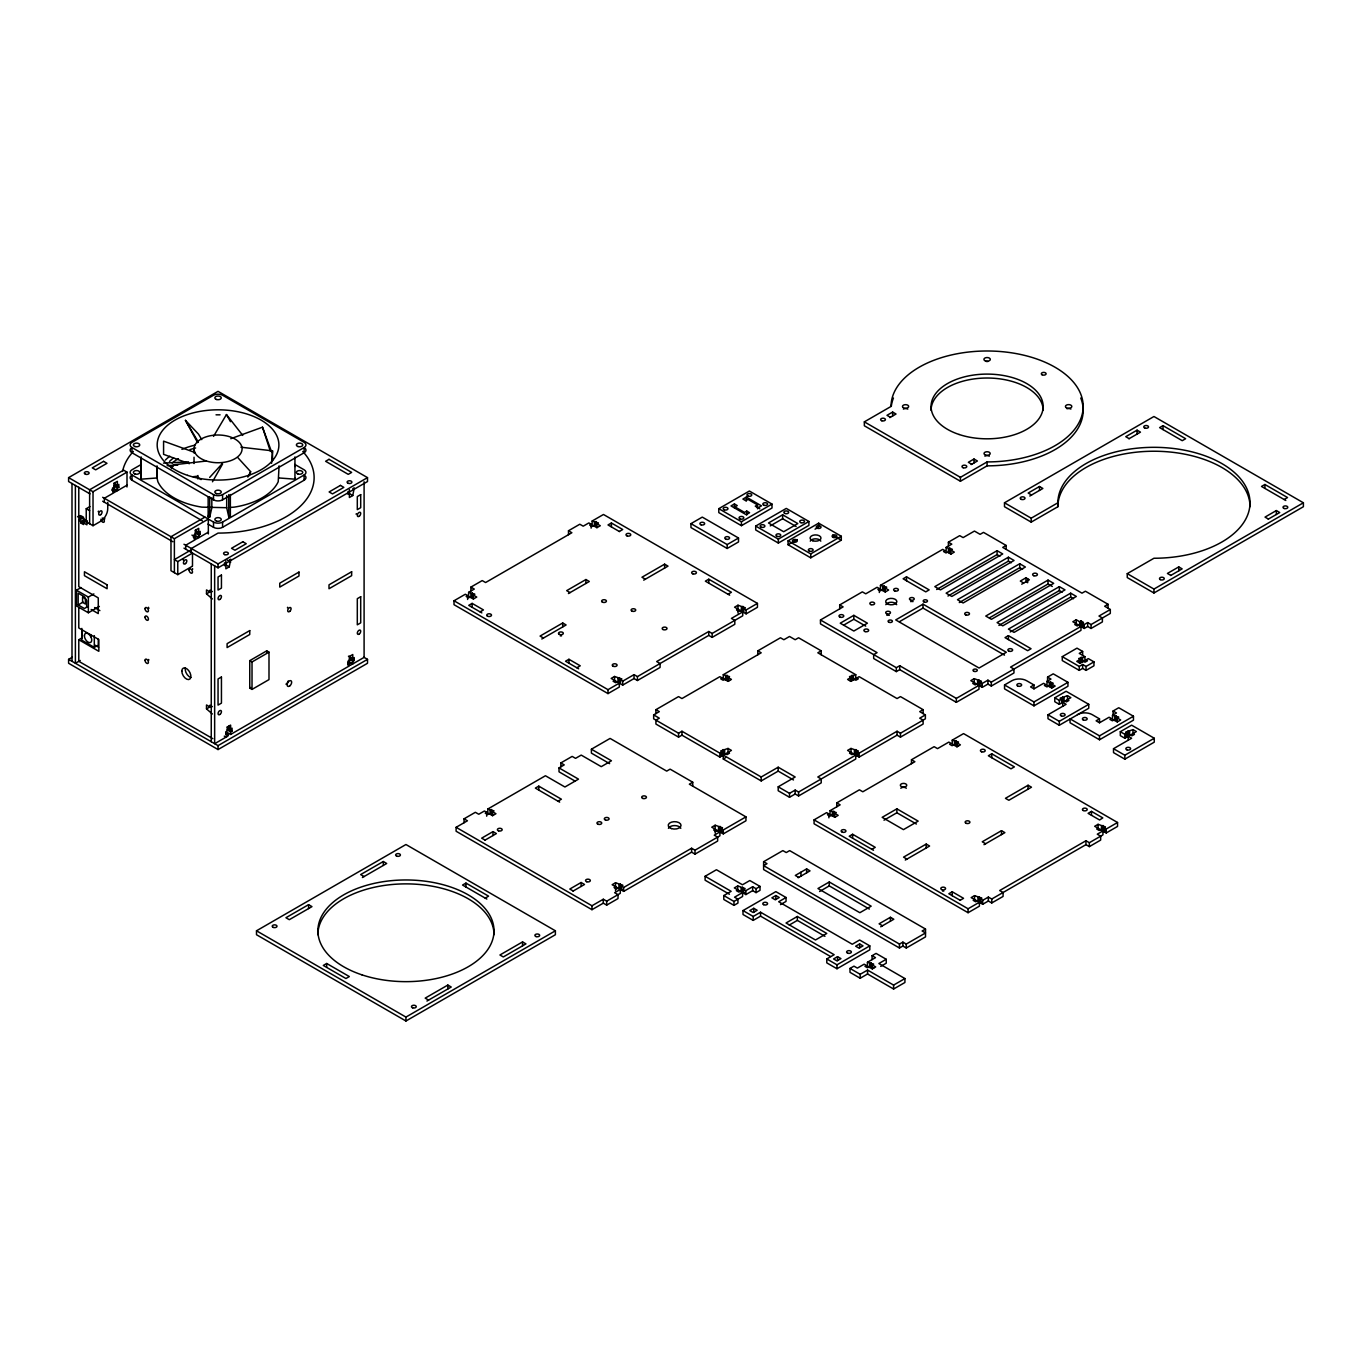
<?xml version="1.0" encoding="UTF-8"?>
<svg xmlns="http://www.w3.org/2000/svg" width="1372" height="1372" viewBox="0 0 1372 1372"><rect width="100%" height="100%" fill="white"/><g stroke="black" fill="none" stroke-linecap="round" stroke-linejoin="round"><path stroke-width="1.5" d="M271.605 463.29L272.514 450.839L240.923 447.203M140.939 466.531L141.144 465.623M211.82 497.779L211.82 507.88L209.727 517.055L208.15 516.935L209.401 511.43M279.082 465.845L278.224 481.709A62.289 35.964 0 0 1 234.166 507.143L230.239 507.434M279.082 477.971L294.946 479.171L295.151 478.262M249.327 475.69L250.63 471.659L238.076 457.905M247.835 477.096L250.63 471.659M171.637 468.572L173.609 464.816L205.183 461.163M212.489 481.778L222.607 463.942M213.552 436.365L226.449 414.55L242.758 435.404M171.106 467.835L173.609 464.816M209.659 477.439L222.213 463.685M90.672 634.55L91.169 637.037M89.952 493.869L68.6 481.538L68.6 477.627L218.045 391.346L367.507 477.627L367.507 481.538L218.045 567.837L183.968 548.148M68.6 477.627L93.022 491.725L126.996 472.122L126.996 486.991M141.265 464.439L132.004 469.773A6.397 3.704 0 0 0 132.004 475.004L132.004 480.234L202.404 520.88M126.996 485.191L117.375 490.747L113.979 488.792L113.979 483.287L117.375 481.332L117.375 485.259L118.832 484.402L118.832 487.283L117.375 488.123L113.979 486.168L115.437 485.328L118.832 487.283M113.979 487.214L112.504 488.072L112.504 490.936L113.979 490.096L113.979 492.702L104.341 498.259L104.341 502.186M107.736 502.341L107.736 508.72A10.41 6.003 -60 0 1 100.379 521.463L93.022 525.716L86.23 521.789L86.23 508.72L89.917 506.594M91.187 609.494L98.269 613.593L98.269 597.9L78.787 586.65L78.787 520.108L82.183 518.153L86.933 520.897L86.933 524.824L83.538 522.852L83.538 524.55L81.051 523.126L81.051 521.429L84.447 519.456L84.447 521.154L81.051 523.126M83.538 522.852L86.933 520.897M132.004 447.564L213.518 494.623A6.397 3.704 0 0 0 222.573 494.623L304.104 447.564A6.397 3.704 0 0 0 304.104 442.333L222.573 395.256A6.397 3.704 0 0 0 213.518 395.256L132.004 442.333A6.397 3.704 0 0 0 132.004 447.564L132.004 452.777L213.518 499.854A6.397 3.704 0 0 0 222.573 499.854L304.104 452.777A6.397 3.704 0 0 0 305.116 448.318M99.367 606.424L88.357 612.769L76.472 605.91L76.472 590.217L81.051 587.576M204.942 517.124L170.986 536.726L170.986 570.718L177.777 574.645L192.269 566.276M102.677 497.299L174.381 538.699L208.338 519.079L208.338 533.948M208.338 532.165L198.717 537.721L195.321 535.749L195.321 530.261L198.717 528.306L198.717 532.216L200.192 531.376L200.192 534.257L198.717 535.097L195.321 533.142L196.796 532.285L200.192 534.257M195.321 534.188L193.846 535.029L193.846 537.91L195.321 537.052L195.321 539.676L185.7 545.233L185.7 549.16M76.472 590.217L88.357 597.077L93.862 593.905M86.659 607.213L86.659 600.679L84.395 596.751L78.17 593.167L78.17 604.932L83.126 602.068M132.004 475.004L213.518 522.08A6.397 3.704 0 0 0 222.573 522.08L304.104 475.004A6.397 3.704 0 0 0 304.104 469.773L294.826 464.439M207.961 524.087L213.518 527.311A6.397 3.704 0 0 0 222.573 527.311L304.104 480.234A6.397 3.704 0 0 0 305.116 475.775M87.705 606.613L84.395 608.516L78.17 604.932M190.931 550.052L174.381 559.605L177.777 561.577L192.492 553.07L192.492 566.156M212.832 738.685L78.787 661.304L78.787 639.729L82.183 637.774M183.968 544.238L218.045 563.909L367.507 477.627M229.261 560.05L230.736 559.21L229.261 566.842L225.865 568.814L225.865 560.959M352.776 488.741L354.25 487.883L352.776 495.532L349.38 497.504L349.38 489.65M363.803 657.222L367.507 659.349L367.507 663.276L218.045 749.558L68.6 663.276L68.6 659.349L72.287 657.222M81.84 628.427L81.84 640.192L94.308 647.378L98.269 645.097L98.269 639.215M80.245 660.464L75.391 663.276L75.391 485.465M209.899 591.881L206.503 589.926L206.503 593.853L209.899 591.881L209.899 590.183L212.386 591.624M249.755 660.652L266.734 650.843L268.998 652.163L268.998 679.603L252.019 689.413L249.755 688.109L249.755 660.652L252.019 661.956L268.998 652.163M209.899 706.94L206.503 704.968L206.503 708.895L209.899 706.94L209.899 705.225L212.386 706.666M249.755 688.109L250.887 687.458M214.649 565.864L214.649 743.71L227.22 736.455L227.22 733.848L225.745 734.689L225.745 731.808L227.22 730.967L227.22 727.04L230.616 725.085L230.616 729.012L232.074 728.155L232.074 731.036L230.616 731.876L227.22 729.921L228.678 729.064L232.074 731.036M364.095 481.726L364.095 657.377L352.776 663.928L349.38 661.956L349.38 656.468L352.776 654.513L352.776 658.423L354.25 657.582L354.25 660.464L352.776 661.304L349.38 659.349L350.855 658.491L354.25 660.464M470.888 591.023L470.888 587.113L482.207 580.579L485.602 582.534L571.884 532.73L568.488 530.758L568.488 534.686M568.488 530.758L579.807 524.224L583.203 526.179L588.862 522.921L591.126 524.224L591.126 528.151M349.38 660.395L347.905 661.235L347.905 664.117L349.38 663.276L349.38 665.883L230.616 734.449L227.22 732.494M596.906 527.688L596.906 523.761L600.301 525.733L596.906 527.688L592.155 524.944L592.155 521.017L603.474 514.483L757.447 603.388L757.447 607.299L746.128 613.85L743.864 612.529L743.864 608.619L745.339 607.762L737.982 605.223L734.569 607.179L742.732 611.878L742.732 615.805L712.154 633.452L708.758 631.497L656.673 661.561L660.086 663.516L660.086 667.444L637.431 680.512L634.035 678.557L622.717 685.091L620.453 683.788L620.453 679.86L621.928 679.02L614.57 676.465L611.175 678.42L619.321 683.136L619.321 687.046L608.002 693.597L454.012 604.692L454.012 600.764L465.348 594.23L467.612 595.534L467.612 599.461M473.374 598.998L473.374 595.088L476.77 597.043L473.374 598.998L468.624 596.254L468.624 592.344L474.283 589.068L470.888 587.113M467.612 595.534L466.137 596.391L468.624 597.832L469.979 597.043M468.624 592.344L474.849 594.23L473.374 595.088M591.126 524.224L589.651 525.082L592.155 526.522L593.51 525.733M592.155 521.017L598.381 522.921L596.906 523.761M68.6 659.349L218.045 745.631L367.507 659.349M480.063 611.878L483.458 609.923L472.14 603.388L468.744 605.344L481.846 612.907M619.321 531.478L622.717 529.523L611.398 522.989L608.002 524.944L619.475 531.581M568.42 593.544L589.308 581.488L585.913 579.533L566.67 590.646L570.066 592.601M864.343 421.856L891.028 406.455A96.074 55.463 0 0 1 987.103 350.992A96.074 55.463 0 0 1 1083.177 406.455A96.074 55.463 0 0 1 987.103 461.918L960.417 477.336L864.343 421.856L864.343 425.783L960.417 481.246L987.103 465.845A96.074 55.463 0 0 0 1080.759 398.017M690.956 523.641L702.275 517.107L738.513 538.013L738.513 541.94L727.177 548.474L690.956 527.568L690.956 523.641L727.177 544.564L738.513 538.013M718.791 508.669L749.369 491.022L772.007 504.09L772.007 508.017L741.429 525.665L718.791 512.596L718.791 508.669L741.429 521.737L772.007 504.09M889.811 417.62L896.036 414.018L892.64 412.063L886.981 415.322L890.377 417.294M734.414 503.953L731.019 505.925L746.197 514.689L749.592 512.716L746.762 511.087L744.499 512.391L734.98 506.903L737.244 505.599L734.414 503.953L734.414 507.88M758.081 507.812L761.477 505.856L746.299 497.093L742.904 499.065L745.733 500.694L747.997 499.391L757.515 504.879L757.515 508.806M757.515 504.879L755.252 506.182L759.796 508.806M541.803 638.992L566.104 624.963L562.709 622.991L540.071 636.076L543.466 638.031M643.708 580.15L668.01 566.122L664.614 564.166L641.959 577.235L645.355 579.207M755.698 526.059L786.276 508.412L808.914 521.48L808.914 525.407L778.353 543.055L755.698 529.969L755.698 526.059L778.353 539.127L808.914 521.48M782.64 514.809L768.492 522.989L783.669 531.736L797.818 523.572L782.64 514.809L782.64 518.736L796.137 526.522M770.258 525.888L782.64 518.736M576.857 667.77L580.253 665.814L568.934 659.28L565.538 661.235L578.641 668.799M728.018 594.23L731.413 592.275L708.758 579.207L705.362 581.162L729.664 595.191M788.077 540.825L818.655 523.178L841.293 536.246L841.293 540.174L810.732 557.821L788.077 544.753L788.077 540.825L810.732 553.894L841.293 536.246M788.077 544.753L797.081 539.556M815.054 529.18L818.655 527.105L818.655 523.178M971.17 464.576L977.396 460.992L974 459.02L968.34 462.295L971.736 464.25M737.982 609.134L736.507 609.991L738.994 611.432L740.468 610.574M617.057 681.833L615.582 682.673L613.095 681.232L614.57 680.392L614.57 676.465M454.012 600.764L608.002 689.67L619.321 683.136M620.453 679.86L622.717 681.164L634.035 674.63L637.431 676.602L708.758 635.408L712.154 637.38L734.809 624.294L734.809 620.384L731.413 618.412L742.732 611.878M743.864 608.619L746.128 609.923L757.447 603.388M256.495 930.799L405.94 844.517L555.386 930.799L555.386 934.726L405.94 1021.008L256.495 934.726L256.495 930.799L405.94 1017.081L555.386 930.799M308.58 904.663L285.925 917.731L289.32 919.686L311.976 906.618L308.58 904.663L308.58 908.573M362.397 877.514L386.698 863.485L383.303 861.513L360.647 874.581L364.06 876.554M1004.493 502.787L1153.955 416.505L1303.4 502.787L1303.4 506.714L1153.955 592.996L1127.252 577.578L1127.252 573.65L1153.955 558.25A96.074 55.463 0 0 0 1250.012 502.787A96.074 55.463 0 0 0 1153.955 447.323A96.074 55.463 0 0 0 1057.881 502.787L1031.195 518.187L1004.493 502.787L1004.493 506.714L1031.195 522.115L1057.881 506.714A96.074 55.463 0 0 1 1153.955 451.234A96.074 55.463 0 0 1 1250.012 506.714M464.045 822.754L464.045 818.827L475.364 812.293L478.759 814.248L484.419 810.989L486.683 812.293L486.683 816.203M560.839 766.862L560.839 762.935L572.158 756.401L575.554 758.356L581.213 755.097L601.262 766.656L611.449 760.774L591.401 749.215L591.401 753.125L609.631 763.655M1029.789 496.029L1042.874 488.466L1039.479 486.511L1028.16 493.045L1031.555 495M1129.002 438.748L1140.475 432.129L1137.079 430.156L1125.76 436.69L1129.156 438.663M655.919 713.594L655.919 709.667L678.557 696.599L681.953 698.554L719.888 676.67L722.152 677.974L720.677 678.814L723.164 680.255L724.639 679.414M757.807 654.77L757.807 650.843L780.462 637.774L783.858 639.729L789.517 636.471L795.177 639.729L798.573 637.774L821.211 650.843L821.211 654.77M839.715 608.859L839.715 604.932L862.353 591.864L865.749 593.819L877.068 587.285L879.332 588.588L879.332 592.515M948.395 546.107L948.395 542.18L959.731 535.646L963.127 537.601L974.446 531.067L980.105 534.343L983.501 532.37L1006.139 545.456L1006.139 549.366M456.104 827.316L591.967 905.76L603.303 899.226L606.698 901.181L620.281 893.343L620.281 889.416L614.622 892.692L618.017 894.647L618.017 898.574L606.698 905.108L603.303 903.153L591.967 909.687L456.104 831.243L456.104 827.316L467.44 820.782L464.045 818.827M492.565 815.688L492.565 811.761L495.961 813.733L492.565 815.688L487.815 812.944L487.815 809.017L545.439 775.746L564.921 786.996L578.504 779.142L559.021 767.908L559.021 771.819L574.954 781.028M559.021 767.908L564.235 764.89L560.839 762.935M591.401 749.215L610.094 738.428L666.706 771.115L670.102 769.143L692.74 782.212L692.74 786.139M653.655 714.898L659.315 718.173L655.919 720.129L655.919 724.056L678.557 737.124L681.953 735.169L719.888 757.07L722.152 755.766L722.152 751.839L719.888 753.142L681.953 731.242L678.557 733.214L653.655 718.825L653.655 714.898L659.315 711.639L655.919 709.667M728.035 681.37L728.035 677.442L731.43 679.414L728.035 681.37L723.284 678.625L723.284 674.698L761.203 652.798L757.807 650.843M486.683 812.293L485.208 813.133L487.695 814.574L489.169 813.733M487.815 809.017L494.04 810.921L492.565 811.761M820.473 619.973L877.068 652.643L873.672 654.615L873.672 658.526L896.328 671.611L899.723 669.639L956.335 702.327L978.973 689.259L978.973 685.331L956.335 698.399L899.723 665.729L896.328 667.684L820.473 623.883L820.473 619.973L843.111 606.887L839.715 604.932M885.232 591.984L885.232 588.073L888.627 590.029L885.232 591.984L880.464 589.24L880.464 585.33L942.736 549.366L944.999 550.687L943.542 551.527L946.028 552.967L947.503 552.11L950.899 554.082L954.295 552.11L950.899 550.155L950.899 554.082M946.131 551.338L946.131 547.411L951.808 544.135L948.395 542.18M723.284 674.698L729.51 676.602L728.035 677.442M879.332 588.588L877.874 589.446L880.361 590.886L881.836 590.029M880.464 585.33L886.706 587.216L885.232 588.073M946.131 547.411L952.374 549.315L950.899 550.155M558.01 801.179L561.405 799.207L538.767 786.139L535.372 788.111L559.656 802.14M1163.01 425.646L1159.614 427.618L1182.252 440.686L1185.648 438.731L1163.01 425.646L1163.01 429.573M729.51 680.529L727.023 679.089L725.548 679.929L725.548 676.019M906.515 576.823L903.119 578.795L925.757 591.864L929.153 589.891L906.515 576.823L906.515 580.75M853.83 615.342L840.247 623.197L853.83 631.034L867.413 623.197L853.83 615.342L853.83 619.269L865.715 626.129M843.643 625.152L853.83 619.269M484.899 840.213L496.39 833.576L492.994 831.621L481.675 838.155L485.071 840.11M821.211 650.843L817.815 652.798L855.751 674.698L855.751 678.625L851 681.37L847.587 679.414L851 677.442L851 681.37M997.084 550.687L934.812 586.633L940.472 589.891L1002.743 553.945L997.084 550.687L997.084 554.597L936.647 589.497M1006.139 545.456L1002.743 547.411L1081.994 593.167L1085.406 591.212L1108.044 604.28L1108.044 608.208M923.013 604.16L895.727 619.921L979.059 668.027L1006.345 652.283L923.013 604.16L923.013 608.088L1004.493 655.13M1008.403 557.221L946.131 593.167L951.808 596.443L1014.062 560.479L1008.403 557.221L1008.403 561.131L947.966 596.031M899.363 621.739L923.013 608.088M326.69 963.487L323.295 965.442L345.933 978.528L349.328 976.555L326.69 963.487L326.69 967.414M485.191 898.128L488.586 896.156L465.948 883.088L462.553 885.043L486.854 899.072M1019.739 563.755L957.467 599.701L963.127 602.977L1025.399 567.013L1019.739 563.755L1019.739 567.682L959.285 602.565M793.479 779.948L778.198 771.115L761.203 780.925L723.284 759.025L723.284 755.097L731.43 750.398L728.035 748.443L720.677 750.981L722.152 751.839M855.751 674.698L849.525 676.602L851 677.442M1021.711 584.18L1029.36 579.773L1025.964 577.801L1020.305 581.076L1023.701 583.031M724.639 750.398L724.639 754.326L723.164 753.468L720.677 754.909L722.152 755.766M849.525 680.529L852.012 679.089L853.487 679.929L853.487 676.019M723.284 759.025L725.548 757.721M692.74 782.212L689.344 784.184L745.956 816.872L745.956 820.782L723.301 833.867L721.037 832.547L721.037 828.637L722.512 827.779L715.155 825.224L711.759 827.196L719.906 831.895L719.906 835.822L695.004 850.194L691.608 848.239L623.677 887.461L621.413 886.158L621.413 890.068L623.677 891.388L691.608 852.166L695.004 854.121L717.642 841.053L717.642 837.126L714.246 835.171L719.906 831.895M1048.037 580.099L985.765 616.045L991.424 619.321L1053.696 583.357L1048.037 580.099L1048.037 584.009L989.435 617.846M1059.356 586.633L997.084 622.579L1002.743 625.855L1065.015 589.891L1059.356 586.633L1059.356 590.56L998.919 625.443M1070.675 593.167L1008.403 629.113L1014.062 632.389L1076.334 596.443L1070.675 593.167L1070.675 597.094L1010.238 631.978M1284.158 499.511L1287.553 497.556L1264.898 484.488L1261.503 486.443L1285.804 500.471M723.284 755.097L761.203 776.998L778.198 767.205L795.177 776.998L778.198 786.808L778.198 790.735L789.517 797.269L795.177 793.994L798.573 795.966L821.211 782.88L821.211 778.97L817.815 776.998L855.751 755.097L855.751 759.025L798.573 792.038L795.177 790.083L789.517 793.342L778.198 786.808M573.05 891.097L584.523 884.477L581.128 882.505L569.809 889.039L573.204 891.011M1008.403 635.648L1005.007 637.62L1027.662 650.688L1031.058 648.733L1008.403 635.648L1008.403 639.575M621.413 886.158L622.888 885.3L615.531 882.762L612.135 884.717L620.281 889.416M856.883 751.839L859.146 753.142L897.065 731.242L900.461 733.214L925.38 718.825L925.38 714.898L919.72 718.173L923.116 720.129L923.116 724.056L900.461 737.124L897.065 735.169L859.146 757.07L856.883 755.766L856.883 751.839L858.358 750.981L851 748.443L847.587 750.398L855.751 755.097M979.985 682.124L982.249 683.445L987.909 680.169L991.321 682.124L1080.982 630.365L1080.982 626.438L1010.564 667.101L1013.959 669.056L1013.959 672.983L991.321 686.051L987.909 684.096L982.249 687.355L979.985 686.051L979.985 682.124L981.46 681.284L974.223 678.66L970.827 680.632L978.973 685.331M1081.994 623.231L1084.274 624.552L1087.67 622.579L1091.066 624.552L1110.308 613.438L1110.308 609.511L1098.989 616.045L1102.385 618L1102.385 621.928L1091.066 628.462L1087.67 626.507L1084.274 628.462L1081.994 627.158L1081.994 623.231L1083.468 622.391L1080.982 620.95L1079.627 621.739L1076.231 619.767L1072.835 621.739L1080.982 626.438M615.531 886.672L614.056 887.53L616.543 888.97L618.017 888.113M715.155 829.151L713.68 830.009L716.184 831.449L717.642 830.592M923.116 713.594L923.116 709.667L919.72 711.639L925.38 714.898M426.932 1001.046L451.234 987.017L447.838 985.062L425.183 998.13L428.579 1000.085M522.561 941.912L499.923 954.998L503.318 956.953L525.956 943.885L522.561 941.912L522.561 945.84M1108.044 604.28L1104.649 606.235L1110.308 609.511M721.037 832.547L722.512 831.706L720.026 830.266L718.551 831.106L718.551 827.196M853.487 753.794L852.012 754.651L849.525 753.211L851 752.353L851 748.443M1170.659 575.503L1182.149 568.865L1178.754 566.91L1167.418 573.445L1170.813 575.4M1268.26 519.148L1279.733 512.528L1276.337 510.555L1265.018 517.107L1268.414 519.062M721.037 828.637L723.301 829.94L745.956 816.872M856.883 755.766L858.358 754.909L855.854 753.468L854.396 754.326L854.396 750.398M976.71 684.028L975.235 684.885L972.748 683.445L974.223 682.587L974.223 678.66M1078.718 625.135L1077.243 625.975L1074.756 624.552L1076.231 623.694L1076.231 619.767M621.413 890.068L622.888 889.228M1081.994 627.158L1083.468 626.301L1080.982 624.877L1079.627 625.649L1079.627 621.739M979.985 686.051L981.46 685.211M1127.252 573.65L1153.955 589.068L1303.4 502.787M1047.573 681.027L1047.573 677.099L1053.233 673.841L1067.948 682.33L1067.948 686.257L1033.974 705.86L1004.544 688.864L1004.544 684.954L1011.901 680.701A10.41 6.003 0 0 1 1026.616 680.701L1033.974 684.954L1033.974 688.864L1043.612 683.307L1045.876 684.628L1044.401 685.468L1046.887 686.909L1048.362 686.069M1083.554 661.355L1085.012 662.196L1087.516 660.772L1086.041 659.915L1088.305 658.611L1093.964 661.87L1093.964 665.797L1086.041 670.376L1082.645 668.421L1079.249 670.376L1062.271 660.567L1062.271 656.656L1076.986 648.15L1082.645 651.426L1082.645 655.336M1082.645 651.426L1079.249 653.381L1084.909 656.656L1084.909 660.567L1080.158 663.311L1076.763 661.355L1080.158 659.4L1080.158 663.311M1084.909 656.656L1078.684 658.543L1080.158 659.4M1033.974 684.954L1030.578 686.909L1033.974 688.864M729.424 894.235L705.105 880.207L705.105 876.279L716.441 869.745L742.475 884.769L749.832 880.532L760.019 886.415L760.019 890.325L756.058 892.623L752.662 890.651L745.871 894.578L743.607 893.275L743.607 889.348L745.082 888.507L737.724 885.952L734.329 887.907L742.595 892.555L742.595 896.482L733.986 901.438L723.799 895.556L723.799 899.483L733.986 905.366L737.947 903.085L737.947 899.157L734.552 897.202L742.595 892.555M1078.684 662.47L1081.17 661.03L1082.645 661.87L1082.645 657.96M836.749 806.805L836.749 802.894L859.404 789.809L862.799 791.781L914.884 761.717L911.471 759.745L911.471 763.672M911.471 759.745L934.126 746.677L937.522 748.632L948.841 742.098L951.105 743.401L949.63 744.259L952.117 745.699L953.591 744.842M1051.758 688.024L1051.758 684.096L1055.154 686.069L1051.758 688.024L1047.007 685.28L1047.007 681.352L1050.969 679.071L1047.573 677.099M1047.007 681.352L1053.233 683.256L1051.758 684.096M1062.271 656.656L1079.249 666.449L1082.645 664.494L1086.041 666.449L1093.964 661.87M956.987 746.814L956.987 742.887L960.383 744.842L956.987 746.814L952.237 744.053L952.237 740.143L963.556 733.608L1117.545 822.497L1117.545 826.424L1106.209 832.958L1103.946 831.655L1103.946 827.728L1105.42 826.887L1098.063 824.332L1094.667 826.287L1102.934 830.935L1102.934 834.862L1089.351 842.7L1085.955 840.744L999.673 890.548L1003.069 892.503L1003.069 896.431L991.75 902.965L988.354 901.01L982.695 904.268L980.431 902.965L980.431 899.037L981.906 898.197L974.549 895.642L971.153 897.614L979.402 902.244L979.402 906.172L968.083 912.706L814.076 823.783L814.076 819.873L826.63 812.618L828.894 813.922L828.894 817.849M834.793 817.318L834.793 813.39L838.189 815.362L834.793 817.318L830.06 814.591L830.06 810.681L840.144 804.85L836.749 802.894M1053.233 687.166L1050.729 685.726L1049.271 686.583L1049.271 682.656M828.894 813.922L827.436 814.779L829.923 816.203L831.398 815.362M830.06 810.681L836.268 812.55L834.793 813.39M952.237 740.143L958.462 742.029L956.987 742.887M958.462 745.956L955.975 744.516L954.5 745.373L954.5 741.446M1004.544 684.954L1033.974 701.95L1067.948 682.33M763.604 861.719L782.863 850.606L786.259 852.561L789.655 850.606L925.517 929.05L925.517 936.887L906.275 948.001L902.879 946.045L899.466 948.001L763.604 869.556L763.604 861.719L766.999 863.674L763.604 865.646L899.466 944.073L902.879 942.118L906.275 944.073L925.517 932.96L922.121 931.005L925.517 929.05M1062.7 702.378L1070.863 697.662L1067.467 695.707L1060.11 698.245L1061.568 699.103L1061.568 703.03L1059.304 704.333L1054.776 701.709L1054.776 697.799L1066.095 691.265L1088.751 704.333L1088.751 708.261L1059.304 725.256L1047.985 718.705L1047.985 714.795L1066.095 704.333L1062.7 702.378L1062.7 706.288M1054.776 697.799L1059.304 700.406L1061.568 699.103M723.799 895.556L731.156 891.32L705.105 876.279M740.314 891.251L738.856 892.092L736.352 890.651L737.724 889.879L737.724 885.952M743.607 889.348L745.871 890.651L752.662 886.741L756.058 888.696L760.019 886.415M743.607 893.275L745.082 892.417M991.75 753.794L988.354 755.766L1010.993 768.835L1014.388 766.879L991.75 753.794L991.75 757.721M871.855 849.302L875.25 847.347L852.612 834.262L849.217 836.234L873.501 850.263M896.876 808.845L882.162 817.335L903.445 829.631L918.16 821.125L896.876 808.845L896.876 812.756L916.393 824.023M883.997 820.199L896.876 812.756M1047.985 714.795L1059.304 721.329L1088.751 704.333M798.144 877.737L810.029 870.877L806.633 868.905L795.314 875.439L798.71 877.411M830.472 956.49L760.551 916.136L753.194 920.389L743.007 914.507L743.007 910.579L775.849 891.629L786.036 897.511L786.036 901.421L780.514 904.611M753.76 908.298L749.798 910.579L753.194 912.534L757.155 910.253L753.76 908.298L753.76 912.208M775.849 895.539L771.887 897.837L775.283 899.792L779.245 897.511L775.849 895.539L775.849 899.466M743.007 910.579L753.194 916.462L760.551 912.208L834.159 954.706L826.784 958.942L826.784 962.87L836.989 968.752L869.814 949.801L869.814 945.874L859.627 939.992L852.269 944.245L778.679 901.747L786.036 897.511M1099.504 722.77L1099.504 718.859L1096.108 720.815L1099.504 722.77L1109.125 717.23L1111.389 718.534L1109.914 719.374L1112.418 720.815L1113.875 719.974M1113.086 714.932L1113.086 711.005L1118.746 707.746L1133.461 716.235L1133.461 720.163L1099.504 739.765L1070.057 722.77L1070.057 718.859L1099.504 735.855L1133.461 716.235M1117.271 721.929L1117.271 718.002L1120.667 719.974L1117.271 721.929L1112.521 719.185L1112.521 715.258L1116.482 712.977L1113.086 711.005M1112.521 715.258L1118.746 717.162L1117.271 718.002M829.271 881.99L817.952 888.524L859.85 912.706L871.169 906.172L829.271 881.99L829.271 885.9L869.351 909.036M819.581 891.508L829.271 885.9M797.355 916.462L786.036 922.996L815.465 939.992L826.784 933.457L797.355 916.462L797.355 920.389L824.949 936.321M1128.23 736.284L1136.376 731.568L1132.98 729.612L1125.623 732.151L1127.098 733.008L1127.098 736.936L1124.834 738.239L1120.307 735.632L1120.307 731.705L1131.626 725.171L1154.264 738.239L1154.264 742.166L1124.834 759.162L1113.515 752.611L1113.515 748.7L1131.626 738.239L1128.23 736.284L1128.23 740.194M905.297 860.055L929.599 846.027L926.203 844.072L903.548 857.14L906.943 859.112M1028.091 785.247L1005.453 798.315L1008.849 800.27L1031.487 787.202L1028.091 785.247L1028.091 789.157M789.26 925.054L797.355 920.389M1120.307 731.705L1124.834 734.312L1127.098 733.008M1129.585 731.568L1129.585 735.495L1128.11 734.637L1125.623 736.078L1127.098 736.936M1113.515 748.7L1124.834 755.235L1154.264 738.239M983.998 844.689L1004.887 832.633L1001.491 830.677L982.249 841.791L985.645 843.746M880.704 926.803L893.807 919.24L890.411 917.285L879.092 923.819L882.488 925.774M837.555 956.661L833.593 958.942L836.989 960.914L840.95 958.616L837.555 956.661L837.555 960.589M859.627 943.919L855.665 946.2L859.061 948.172L863.022 945.874L859.627 943.919L859.627 947.829M960.16 900.289L963.556 898.317L952.237 891.783L948.841 893.755L960.331 900.375M1091.495 811.384L1088.099 813.356L1099.589 819.976L1102.814 817.918L1091.495 811.384L1091.495 815.311M826.784 958.942L836.989 964.825L869.814 945.874M880.721 966.385L886.243 963.195L886.243 959.285L878.886 963.521L904.92 978.562L904.92 982.489L893.601 989.023L867.567 973.983L860.193 978.236L850.005 972.354L850.005 968.426L853.967 966.145L857.363 968.1L864.154 964.19L866.418 965.494L864.96 966.334L867.447 967.774L868.922 966.934L872.318 968.889L875.713 966.934L872.318 964.962L872.318 968.889M872.095 959.611L872.095 955.684L876.056 953.403L886.243 959.285M873.672 968.1L867.447 966.214L867.447 962.287L875.49 957.639L872.095 955.684M977.138 900.941L975.681 901.781L973.177 900.358L974.549 899.569L974.549 895.642M1100.67 829.631L1099.195 830.472L1096.708 829.031L1098.063 828.259L1098.063 824.332M867.447 962.287L873.672 964.19L872.318 964.962M980.431 902.965L981.906 902.124L979.402 900.684L977.944 901.524L977.944 897.614M1103.946 831.655L1105.42 830.797L1102.934 829.357L1101.459 830.214L1101.459 826.287M814.076 819.873L968.083 908.779L979.402 902.244M980.431 899.037L982.695 900.358L988.354 897.082L991.75 899.037L1085.955 844.655L1089.351 846.627L1100.67 840.076L1100.67 836.165L1097.274 834.193L1102.934 830.935M1103.946 827.728L1106.209 829.031L1117.545 822.497M850.005 968.426L860.193 974.309L867.567 970.073L893.601 985.096L904.92 978.562M230.788 438.697L262.498 427.189L271.793 452.4M193.109 476.719L197.328 476.238M140.939 458.059L141.144 479.171L157.025 477.971L157.883 481.709A62.289 35.964 0 0 0 201.924 507.143L226.689 507.709L228.764 516.867L230.359 516.747L230.359 494.52M163.457 463.101L188.581 461.85M167.161 465.64L177.794 465.125M216.039 414.824L220.069 414.824M195.287 452.657L163.577 441.149L163.577 454.338L189.353 463.685M997.084 554.597L999.914 556.243M1008.403 561.131L1011.233 562.777M1019.739 567.682L1022.569 569.311M1048.037 584.009L1052.29 586.461M1059.356 590.56L1062.185 592.19M1070.675 597.094L1073.504 598.724M832.581 535.149L841.293 540.174M1130.494 734.963L1131.969 735.821L1134.455 734.38L1132.98 733.54L1132.98 729.612M1099.504 718.859L1092.146 714.606A10.41 6.003 0 0 0 1077.432 714.606M1064.964 701.058L1066.438 701.915L1068.925 700.475L1067.467 699.617L1067.467 695.707M923.116 709.667L900.461 696.599L897.065 698.554L859.146 676.67L856.883 677.974L858.358 678.814L855.854 680.255L854.396 679.414M352.776 495.532L349.38 493.577L348.025 494.366L348.025 491.485M725.548 753.794L727.023 754.651L729.51 753.211L728.035 752.353L728.035 748.443M126.996 472.122L123.6 470.15L89.626 489.77L89.626 523.761M113.979 483.287L117.375 485.259M195.321 530.261L198.717 532.216M191.926 535.097L195.321 537.052M227.34 560.119L230.736 562.074M229.261 566.842L225.865 564.887L224.511 565.676L224.511 562.794M102.677 501.226L172.889 541.751M349.38 656.468L352.776 658.423M348.437 656.176L352.09 658.286M86.23 508.72L89.626 510.676M78.787 520.108L81.051 521.429M206.503 593.853L212.386 598.947M94.582 607.539L99.882 610.609M206.503 708.895L212.386 713.989M94.942 645.132L98.578 647.241M78.787 639.729L98.835 651.306L98.835 639.541L78.787 627.964L78.787 608.362M227.22 727.04L230.616 729.012M197.637 442.676L185.46 420.346L198.528 434.169L201.753 439.623M185.46 420.346L198.357 442.144M226.449 414.55L230.496 421.684M262.498 427.189L270.37 451.337M294.946 465.623L295.151 466.531M1276.337 510.555L1276.337 514.483M1264.898 484.488L1264.898 488.398M1178.754 566.91L1178.754 570.838M1153.955 589.068L1153.955 592.996M1137.079 430.156L1137.079 434.084M1128.11 730.727L1128.11 734.637M1124.834 734.312L1124.834 738.239M1124.834 755.235L1124.834 759.162M1116.259 715.721L1116.259 719.648L1114.784 720.489L1114.784 716.561M1106.209 829.031L1106.209 832.958M1102.934 825.447L1102.934 829.357M1099.504 735.855L1099.504 739.765M1091.066 624.552L1091.066 628.462M1089.351 842.7L1089.351 846.627M1087.67 622.579L1087.67 626.507M1086.041 666.449L1086.041 670.376M1085.955 840.744L1085.955 844.655M1084.274 624.552L1084.274 628.462M1082.645 664.494L1082.645 668.421M1080.982 620.95L1080.982 624.877M1081.17 657.102L1081.17 661.03M1079.249 666.449L1079.249 670.376M1064.072 697.662L1064.072 701.589L1062.597 700.732L1062.597 696.822M1059.304 700.406L1059.304 704.333M1059.304 721.329L1059.304 725.256M1057.881 502.787L1057.881 506.714M1050.729 681.815L1050.729 685.726M1039.479 486.511L1039.479 490.421M1033.974 701.95L1033.974 705.86M1031.195 518.187L1031.195 522.115M1027.662 578.795L1027.662 582.706L1025.964 581.728L1025.964 577.801M1001.491 830.677L1001.491 834.588M991.75 899.037L991.75 902.965M991.321 682.124L991.321 686.051M988.354 897.082L988.354 901.01M987.909 680.169L987.909 684.096M987.103 461.918L987.103 465.845M982.695 900.358L982.695 904.268M982.249 683.445L982.249 687.355M979.402 896.756L979.402 900.684M978.973 679.843L978.973 683.77L977.619 684.542L977.619 680.632M974 459.02L974 462.947M968.083 908.779L968.083 912.706M960.417 477.336L960.417 481.246M956.335 698.399L956.335 702.327M955.975 740.588L955.975 744.516M952.237 891.783L952.237 895.71M949.87 547.874L949.87 551.784L948.395 552.642L948.395 548.714M926.203 844.072L926.203 847.999M906.275 944.073L906.275 948.001M902.879 942.118L902.879 946.045M900.461 733.214L900.461 737.124M899.723 665.729L899.723 669.639M899.466 944.073L899.466 948.001M897.065 731.242L897.065 735.169M896.328 667.684L896.328 671.611M893.601 985.096L893.601 989.023M892.64 412.063L892.64 415.973M890.411 917.285L890.411 921.195M884.203 585.775L884.203 589.703L882.728 590.56L882.728 586.633M871.186 962.75L871.186 966.66M869.711 963.59L869.711 967.517M867.567 970.073L867.567 973.983M860.193 974.309L860.193 978.236M859.146 753.142L859.146 757.07M855.854 749.541L855.854 753.468M852.612 834.262L852.612 838.189M852.012 675.161L852.012 679.089M836.989 964.825L836.989 968.752M833.764 811.109L833.764 815.037L832.29 815.877L832.29 811.967M810.732 553.894L810.732 557.821M806.633 868.905L806.633 872.832M800.974 872.18L800.974 876.108M798.573 792.038L798.573 795.966M795.177 790.083L795.177 793.994M789.517 793.342L789.517 797.269M778.353 539.127L778.353 543.055M778.198 767.205L778.198 771.115M761.203 776.998L761.203 780.925M760.551 912.208L760.551 916.136M756.058 888.696L756.058 892.623M753.194 916.462L753.194 920.389M752.662 886.741L752.662 890.651M746.762 511.087L746.762 515.014M746.299 497.093L746.299 501.02M746.128 609.923L746.128 613.85M745.871 890.651L745.871 894.578M742.835 606.321L742.835 610.248L741.377 611.106L741.377 607.179M742.595 887.067L742.595 890.977L741.12 891.834L741.12 887.907M741.429 521.737L741.429 525.665M737.982 605.223L737.982 613.061M733.986 901.438L733.986 905.366M727.177 544.564L727.177 548.474M727.023 675.161L727.023 679.089M723.164 749.541L723.164 753.468M723.301 829.94L723.301 833.867M720.026 826.338L720.026 830.266M719.888 753.142L719.888 757.07M715.155 825.224L715.155 833.078M712.154 633.452L712.154 637.38M708.758 579.207L708.758 583.117M708.758 631.497L708.758 635.408M695.004 850.194L695.004 854.121M691.608 848.239L691.608 852.166M681.953 731.242L681.953 735.169M678.557 733.214L678.557 737.124M664.614 564.166L664.614 568.094M637.431 676.602L637.431 680.512M634.035 674.63L634.035 678.557M623.677 887.461L623.677 891.388M622.717 681.164L622.717 685.091M620.384 883.86L620.384 887.787L618.926 888.644L618.926 884.717M619.441 677.579L619.441 681.49L617.966 682.347L617.966 678.42M615.531 882.762L615.531 890.599M611.398 522.989L611.398 526.899M608.002 689.67L608.002 693.597M606.698 901.181L606.698 905.108M603.303 899.226L603.303 903.153M595.877 521.48L595.877 525.407L594.419 526.248L594.419 522.338M591.967 905.76L591.967 909.687M585.913 579.533L585.913 583.443M581.128 882.505L581.128 886.432M568.934 659.28L568.934 663.191M562.709 622.991L562.709 626.918M538.767 786.139L538.767 790.066M492.994 831.621L492.994 835.548M491.553 809.48L491.553 813.407L490.078 814.248L490.078 810.32M472.362 592.79L472.362 596.717L470.888 597.575L470.888 593.647M472.14 603.388L472.14 607.299M465.948 883.088L465.948 887.015M447.838 985.062L447.838 988.989M405.94 1017.081L405.94 1021.008M383.303 861.513L383.303 865.44M352.776 661.304L352.776 663.928M304.104 447.564L304.104 452.777M304.104 475.004L304.104 480.234M294.946 456.945L294.946 479.171M272.514 450.839L272.514 460.855M266.734 650.843L266.734 652.283M252.019 661.956L252.019 689.413M230.616 731.876L230.616 734.449M228.764 494.64L228.764 516.867M228.678 726.2L228.678 729.064M226.689 495.584L226.689 507.709M222.573 494.623L222.573 499.854M222.573 522.08L222.573 527.311M218.045 563.909L218.045 567.837M218.045 745.631L218.045 749.558M213.518 494.623L213.518 499.854M213.518 522.08L213.518 527.311M211.254 563.909L211.254 741.755M209.727 496.853L209.727 517.055M208.15 496.733L208.15 516.935M198.717 535.097L198.717 537.721M197.945 475.501L197.945 479M194.035 448.867L194.035 453.052M194.035 457.236L194.035 463.513M191.36 552.419L191.36 548.491L218.045 533.091A96.074 55.463 0 0 0 302.766 451.474M177.777 561.577L177.777 574.645M174.381 538.699L174.381 572.69M157.025 465.845L157.025 477.971M156.82 466.943L156.82 477.044M141.144 456.945L141.144 479.171M117.375 488.123L117.375 490.747M94.308 635.613L94.308 647.378M93.022 491.725L93.022 525.716M88.357 597.077L88.357 612.769M83.538 518.942L83.538 517.244L81.051 515.803L81.051 517.501L78.787 516.198L78.787 487.249M82.183 629.594L82.183 638.1M71.996 483.51L71.996 661.304M810.286 541.151A5.437 3.138 0 0 1 815.534 538.836A5.437 3.138 0 0 1 820.799 541.151M885.832 604.675A5.608 3.241 0 0 1 891.251 602.274A5.608 3.241 0 0 1 896.671 604.675M886.878 615.359A2.401 1.389 0 0 1 889.279 615.359M910.648 601.622A2.401 1.389 0 0 1 913.049 601.622M132.004 452.777A6.397 3.704 0 0 1 130.992 448.318M165.36 460.066A60.848 35.123 0 0 1 169.785 456.241M181.927 449.364A60.848 35.123 0 0 1 194.773 445.163M132.004 480.234A6.397 3.704 0 0 1 130.992 475.775M201.067 479.583A24.01 13.874 0 0 1 197.242 476.719M317.875 934.726A88.065 50.85 0 0 1 405.94 883.877A88.065 50.85 0 0 1 494.006 934.726M347.682 662.933A2.401 1.389 0 0 1 351.078 662.933A2.401 1.389 0 0 1 351.078 664.905A2.401 1.389 0 0 1 347.682 664.905M225.968 733.78A2.401 1.389 0 0 1 228.198 735.701A2.401 1.389 0 0 1 224.271 736.147M891.303 406.249A96.074 55.463 0 0 1 893.446 398.017M986.279 361.522A3.207 1.852 0 0 1 987.926 361.522M903.393 409.113A3.087 1.784 0 0 1 907.767 409.113M984.907 456.173A3.087 1.784 0 0 1 989.298 456.173M1067.022 408.77A3.207 1.852 0 0 1 1070.88 409.062M931.056 410.382A56.046 32.362 0 0 1 987.103 378.02A56.046 32.362 0 0 1 1043.149 410.382M668.438 828.328A6.397 3.704 0 0 1 674.63 825.584A6.397 3.704 0 0 1 680.804 828.328M560.273 635.905A2.418 1.389 0 0 1 561.525 635.905M942.564 891.097A2.401 1.389 0 0 1 943.799 891.097M900.787 788.231A3.207 1.852 0 0 1 906.326 788.231M183.436 558.953A2.401 1.389 -60 0 1 183.213 560.068M98.458 511.139A2.401 1.389 -60 0 1 98.184 511.705M172.135 462.999A56.046 32.362 0 0 1 178.429 458.66M122.588 471.419A96.074 55.463 0 0 1 133.341 451.474M111.887 490.044A2.401 1.389 0 0 1 115.179 489.547A2.401 1.389 0 0 1 116.054 491.433A2.401 1.389 0 0 1 112.778 491.948M193.246 537.018A2.401 1.389 0 0 1 196.522 536.521A2.401 1.389 0 0 1 197.397 538.407A2.401 1.389 0 0 1 194.121 538.922M169.511 461.455A56.046 32.362 0 0 1 173.592 457.922M190.022 449.604A56.046 32.362 0 0 1 195.63 447.975M82.131 516.73A2.401 1.389 -60 0 1 79.284 519.251A2.401 1.389 -60 0 1 80.056 515.529M77.947 516.421A2.401 1.389 -60 0 1 77.535 516.85M356.463 513.677A2.401 1.389 -60 0 1 356.051 514.106M287.623 607.264A2.401 1.389 -60 0 1 287.451 607.83M288.171 680.992A3.207 1.852 -60 0 1 285.976 684.182M148.913 660.035A2.401 1.389 60 0 1 148.639 659.469M104.838 518.89A2.401 1.389 60 0 1 104.409 517.759M192.715 569.226A2.401 1.389 60 0 1 192.543 568.643M148.913 608.396A2.401 1.389 60 0 1 148.485 607.264M190.914 677.494A6.397 3.704 60 0 1 185.374 667.89M102.214 518.016A2.401 1.389 60 0 1 104.323 520.794A2.401 1.389 60 0 1 102.797 522.2A2.401 1.389 60 0 1 100.945 519.182M103.586 461.352L92.267 467.886L95.663 469.841L106.982 463.307L103.586 461.352M329.006 459.328L325.61 461.284L348.248 474.352L351.644 472.397L329.006 459.328M242.844 541.751L231.525 548.285L234.921 550.241L246.24 543.706L242.844 541.751M340.445 485.396L329.126 491.948L332.521 493.903L343.84 487.369L340.445 485.396M221.441 575.022L218.045 576.977L218.045 590.063L221.441 588.091L221.441 575.022M360.699 494.623L357.303 496.578L357.303 509.647L360.699 507.691L360.699 494.623M298.993 572.073L279.751 583.186L279.751 587.113L298.993 576L298.993 572.073M249.755 630.588L227.1 643.657L227.1 647.584L249.755 634.499L249.755 630.588M351.644 571.747L329.006 584.832L329.006 588.742L351.644 575.674L351.644 571.747M221.441 676.996L218.045 678.951L218.045 705.105L221.441 703.133L221.441 676.996M360.699 596.717L357.303 598.689L357.303 624.826L360.699 622.871L360.699 596.717M107.102 584.832L84.447 571.747L84.447 575.674L107.102 588.742L107.102 584.832M85.407 598.775L82.577 597.146L82.577 602.377L85.407 604.006L85.407 598.775M763.501 904.628A2.401 1.389 0 0 0 767.514 904.011A2.401 1.389 0 0 0 764.581 902.313A2.401 1.389 0 0 0 763.501 904.628M847.776 953.214A2.401 1.389 0 0 0 851.377 952.014A2.401 1.389 0 0 0 847.776 950.813A2.401 1.389 0 0 0 847.776 953.214M1127.029 749.901A2.401 1.389 0 0 0 1130.631 748.7A2.401 1.389 0 0 0 1127.029 747.5A2.401 1.389 0 0 0 1127.029 749.901M1083.091 719.837A2.401 1.389 0 0 0 1087.104 719.22A2.401 1.389 0 0 0 1084.154 717.522A2.401 1.389 0 0 0 1083.091 719.837M777.152 536.401A2.401 1.389 0 0 0 780.754 535.2A2.401 1.389 0 0 0 777.152 534A2.401 1.389 0 0 0 777.152 536.401M800.922 522.681A2.401 1.389 0 0 0 804.524 521.48A2.401 1.389 0 0 0 800.922 520.28A2.401 1.389 0 0 0 800.922 522.681M784.578 513.317A2.401 1.389 0 0 0 788.591 512.682A2.401 1.389 0 0 0 785.642 510.984A2.401 1.389 0 0 0 784.578 513.317M761.288 527.26A2.401 1.389 0 0 0 764.89 526.059A2.401 1.389 0 0 0 761.288 524.859A2.401 1.389 0 0 0 761.288 527.26M764.015 505.29A2.401 1.389 0 0 0 767.617 504.09A2.401 1.389 0 0 0 764.015 502.889A2.401 1.389 0 0 0 764.015 505.29M748.169 496.15A2.401 1.389 0 0 0 751.77 494.949A2.401 1.389 0 0 0 748.169 493.731A2.401 1.389 0 0 0 748.169 496.15M740.228 519.028A2.401 1.389 0 0 0 743.83 517.827A2.401 1.389 0 0 0 740.228 516.627A2.401 1.389 0 0 0 740.228 519.028M724.382 509.87A2.401 1.389 0 0 0 727.983 508.669A2.401 1.389 0 0 0 724.382 507.469A2.401 1.389 0 0 0 724.382 509.87M817.455 528.306A2.401 1.389 0 0 0 821.056 527.105A2.401 1.389 0 0 0 817.455 525.905A2.401 1.389 0 0 0 817.455 528.306M793.668 542.026A2.401 1.389 0 0 0 797.269 540.825A2.401 1.389 0 0 0 793.668 539.625A2.401 1.389 0 0 0 793.668 542.026M809.531 551.184A2.401 1.389 0 0 0 813.133 549.983A2.401 1.389 0 0 0 809.531 548.783A2.401 1.389 0 0 0 809.531 551.184M833.301 537.447A2.401 1.389 0 0 0 836.903 536.246A2.401 1.389 0 0 0 833.301 535.046A2.401 1.389 0 0 0 833.301 537.447M812.824 540.774A5.437 3.138 0 0 0 820.988 538.047A5.437 3.138 0 0 0 812.824 535.32A5.437 3.138 0 0 0 812.824 540.774M701.075 524.841A2.401 1.389 0 0 0 704.676 523.641A2.401 1.389 0 0 0 701.075 522.44A2.401 1.389 0 0 0 701.075 524.841M725.977 539.213A2.401 1.389 0 0 0 729.578 538.013A2.401 1.389 0 0 0 725.977 536.812A2.401 1.389 0 0 0 725.977 539.213M888.456 604.383A5.608 3.241 0 0 0 896.859 601.588A5.608 3.241 0 0 0 888.456 598.792A5.608 3.241 0 0 0 888.456 604.383M965.888 614.965A2.401 1.389 0 0 0 969.49 613.764A2.401 1.389 0 0 0 965.888 612.564A2.401 1.389 0 0 0 965.888 614.965M1033.819 575.743A2.401 1.389 0 0 0 1037.421 574.542A2.401 1.389 0 0 0 1033.819 573.342A2.401 1.389 0 0 0 1033.819 575.743M1009.037 651.22A2.401 1.389 0 0 0 1012.639 650.019A2.401 1.389 0 0 0 1009.037 648.819A2.401 1.389 0 0 0 1009.037 651.22M924.248 602.085A2.161 1.252 0 0 0 927.489 601.005A2.161 1.252 0 0 0 924.248 599.924A2.161 1.252 0 0 0 924.248 602.085M974.069 671.371A2.161 1.252 0 0 0 977.31 670.291A2.161 1.252 0 0 0 974.069 669.21A2.161 1.252 0 0 0 974.069 671.371M889.142 622.339A2.161 1.252 0 0 0 892.4 621.259A2.161 1.252 0 0 0 889.142 620.178A2.161 1.252 0 0 0 889.142 622.339M910.648 600.113A2.401 1.389 0 0 0 914.249 598.912A2.401 1.389 0 0 0 910.648 597.712A2.401 1.389 0 0 0 910.648 600.113M894.801 590.955A2.401 1.389 0 0 0 898.403 589.754A2.401 1.389 0 0 0 894.801 588.554A2.401 1.389 0 0 0 894.801 590.955M886.878 613.833A2.401 1.389 0 0 0 890.479 612.632A2.401 1.389 0 0 0 886.878 611.432A2.401 1.389 0 0 0 886.878 613.833M871.031 604.675A2.401 1.389 0 0 0 874.633 603.474A2.401 1.389 0 0 0 871.031 602.274A2.401 1.389 0 0 0 871.031 604.675M865.08 631.583A2.401 1.389 0 0 0 868.682 630.383A2.401 1.389 0 0 0 865.08 629.182A2.401 1.389 0 0 0 865.08 631.583M840.178 617.194A2.401 1.389 0 0 0 843.78 615.994A2.401 1.389 0 0 0 840.178 614.793A2.401 1.389 0 0 0 840.178 617.194M187.621 475.364A60.848 35.123 0 0 0 278.893 444.94A60.848 35.123 0 0 0 187.621 414.515A60.848 35.123 0 0 0 187.621 475.364M216.45 493.611A3.207 1.852 0 0 0 221.252 491.999A3.207 1.852 0 0 0 216.45 490.404A3.207 1.852 0 0 0 216.45 493.611M134.936 446.535A3.207 1.852 0 0 0 139.738 444.94A3.207 1.852 0 0 0 134.936 443.345A3.207 1.852 0 0 0 134.936 446.535M297.964 446.535A3.207 1.852 0 0 0 302.766 444.94A3.207 1.852 0 0 0 297.964 443.345A3.207 1.852 0 0 0 297.964 446.535M216.45 399.475A3.207 1.852 0 0 0 221.252 397.88A3.207 1.852 0 0 0 216.45 396.268A3.207 1.852 0 0 0 216.45 399.475M216.45 521.051A3.207 1.852 0 0 0 221.252 519.456A3.207 1.852 0 0 0 216.45 517.861A3.207 1.852 0 0 0 216.45 521.051M134.936 473.992A3.207 1.852 0 0 0 139.738 472.397A3.207 1.852 0 0 0 134.936 470.802A3.207 1.852 0 0 0 134.936 473.992M297.964 473.992A3.207 1.852 0 0 0 302.766 472.397A3.207 1.852 0 0 0 297.964 470.802A3.207 1.852 0 0 0 297.964 473.992M206.04 460.872A24.01 13.874 0 0 0 242.072 448.867A24.01 13.874 0 0 0 206.04 436.862A24.01 13.874 0 0 0 206.04 460.872M361.916 974.84A88.065 50.85 0 0 0 494.006 930.799A88.065 50.85 0 0 0 361.916 886.775A88.065 50.85 0 0 0 361.916 974.84M536.075 936.579A2.401 1.389 0 0 0 539.676 935.378A2.401 1.389 0 0 0 536.075 934.178A2.401 1.389 0 0 0 536.075 936.579M412.663 1007.837A2.401 1.389 0 0 0 416.265 1006.636A2.401 1.389 0 0 0 412.663 1005.436A2.401 1.389 0 0 0 412.663 1007.837M273.405 927.438A2.401 1.389 0 0 0 277.007 926.237A2.401 1.389 0 0 0 273.405 925.037A2.401 1.389 0 0 0 273.405 927.438M396.817 856.179A2.401 1.389 0 0 0 400.418 854.979A2.401 1.389 0 0 0 396.817 853.778A2.401 1.389 0 0 0 396.817 856.179M1061.499 715.995A2.401 1.389 0 0 0 1065.101 714.795A2.401 1.389 0 0 0 1061.499 713.594A2.401 1.389 0 0 0 1061.499 715.995M1017.561 685.931A2.401 1.389 0 0 0 1021.574 685.314A2.401 1.389 0 0 0 1018.641 683.616A2.401 1.389 0 0 0 1017.561 685.931M881.819 420.775A2.401 1.389 0 0 0 885.42 419.575A2.401 1.389 0 0 0 881.819 418.374A2.401 1.389 0 0 0 881.819 420.775M963.178 467.749A2.401 1.389 0 0 0 966.78 466.549A2.401 1.389 0 0 0 963.178 465.348A2.401 1.389 0 0 0 963.178 467.749M1042.017 374.745A2.401 1.389 0 0 0 1046.03 374.127A2.401 1.389 0 0 0 1043.097 372.429A2.401 1.389 0 0 0 1042.017 374.745M985.508 360.99A3.207 1.852 0 0 0 990.31 359.395A3.207 1.852 0 0 0 985.508 357.783A3.207 1.852 0 0 0 985.508 360.99M903.393 407.724A3.087 1.784 0 0 0 908.573 406.918A3.087 1.784 0 0 0 904.783 404.723A3.087 1.784 0 0 0 903.393 407.724M985.559 455.058A3.087 1.784 0 0 0 990.19 453.515A3.087 1.784 0 0 0 985.559 451.971A3.087 1.784 0 0 0 985.559 455.058M1066.353 407.758A3.207 1.852 0 0 0 1071.721 406.935A3.207 1.852 0 0 0 1067.793 404.671A3.207 1.852 0 0 0 1066.353 407.758M959.079 434.478A56.046 32.362 0 0 0 1043.149 406.455A56.046 32.362 0 0 0 959.079 378.432A56.046 32.362 0 0 0 959.079 434.478M1284.192 508.498A2.401 1.389 0 0 0 1287.793 507.297A2.401 1.389 0 0 0 1284.192 506.097A2.401 1.389 0 0 0 1284.192 508.498M1160.18 579.584A2.401 1.389 0 0 0 1164.193 578.967A2.401 1.389 0 0 0 1161.261 577.269A2.401 1.389 0 0 0 1160.18 579.584M1144.934 428.098A2.401 1.389 0 0 0 1148.536 426.898A2.401 1.389 0 0 0 1144.934 425.697A2.401 1.389 0 0 0 1144.934 428.098M1021.42 499.408A2.401 1.389 0 0 0 1025.021 498.208A2.401 1.389 0 0 0 1021.42 497.007A2.401 1.389 0 0 0 1021.42 499.408M642.851 798.453A2.401 1.389 0 0 0 646.452 797.252A2.401 1.389 0 0 0 642.851 796.052A2.401 1.389 0 0 0 642.851 798.453M605.498 820.027A2.401 1.389 0 0 0 609.099 818.827A2.401 1.389 0 0 0 605.498 817.626A2.401 1.389 0 0 0 605.498 820.027M498.585 830.866A2.401 1.389 0 0 0 502.186 829.666A2.401 1.389 0 0 0 498.585 828.465A2.401 1.389 0 0 0 498.585 830.866M586.736 881.75A2.401 1.389 0 0 0 590.337 880.55A2.401 1.389 0 0 0 586.736 879.349A2.401 1.389 0 0 0 586.736 881.75M598.141 824.28A2.401 1.389 0 0 0 601.742 823.08A2.401 1.389 0 0 0 598.141 821.879A2.401 1.389 0 0 0 598.141 824.28M671.423 828.568A6.397 3.704 0 0 0 681.027 825.361A6.397 3.704 0 0 0 671.423 822.154A6.397 3.704 0 0 0 671.423 828.568M559.193 634.31A2.418 1.389 0 0 0 563.24 633.692A2.418 1.389 0 0 0 560.273 631.978A2.418 1.389 0 0 0 559.193 634.31M632.235 611.243A2.332 1.355 0 0 0 635.733 610.077A2.332 1.355 0 0 0 632.235 608.911A2.332 1.355 0 0 0 632.235 611.243M662.899 629.474A2.418 1.389 0 0 0 666.946 628.839A2.418 1.389 0 0 0 663.979 627.141A2.418 1.389 0 0 0 662.899 629.474M612.975 666.14A2.418 1.389 0 0 0 617.006 665.523A2.418 1.389 0 0 0 614.056 663.808A2.418 1.389 0 0 0 612.975 666.14M692.843 573.856A2.401 1.389 0 0 0 696.444 572.656A2.401 1.389 0 0 0 692.843 571.455A2.401 1.389 0 0 0 692.843 573.856M627.176 535.955A2.401 1.389 0 0 0 630.777 534.754A2.401 1.389 0 0 0 627.176 533.554A2.401 1.389 0 0 0 627.176 535.955M487.42 616.131A2.401 1.389 0 0 0 491.433 615.514A2.401 1.389 0 0 0 488.501 613.816A2.401 1.389 0 0 0 487.42 616.131M602.342 602.085A2.401 1.389 0 0 0 606.355 601.451A2.401 1.389 0 0 0 603.406 599.753A2.401 1.389 0 0 0 602.342 602.085M1083.125 810.475A2.401 1.389 0 0 0 1087.139 809.857A2.401 1.389 0 0 0 1084.189 808.159A2.401 1.389 0 0 0 1083.125 810.475M981.615 751.805A2.401 1.389 0 0 0 985.216 750.604A2.401 1.389 0 0 0 981.615 749.404A2.401 1.389 0 0 0 981.615 751.805M941.981 889.725A2.401 1.389 0 0 0 945.582 888.524A2.401 1.389 0 0 0 941.981 887.324A2.401 1.389 0 0 0 941.981 889.725M842.339 832.204A2.401 1.389 0 0 0 845.941 831.003A2.401 1.389 0 0 0 842.339 829.803A2.401 1.389 0 0 0 842.339 832.204M966.317 823.372A2.401 1.389 0 0 0 969.918 822.171A2.401 1.389 0 0 0 966.317 820.971A2.401 1.389 0 0 0 966.317 823.372M901.953 786.842A3.207 1.852 0 0 0 906.755 785.247A3.207 1.852 0 0 0 901.953 783.635A3.207 1.852 0 0 0 901.953 786.842M185.58 563.532A2.401 1.389 -60 0 0 186.335 559.827A2.401 1.389 -60 0 0 183.488 562.331A2.401 1.389 -60 0 0 185.58 563.532M100.825 514.603A2.401 1.389 -60 0 0 101.579 510.899A2.401 1.389 -60 0 0 98.75 513.402A2.401 1.389 -60 0 0 100.825 514.603M348.299 483.338A2.401 1.389 0 0 0 351.901 482.138A2.401 1.389 0 0 0 348.299 480.937A2.401 1.389 0 0 0 348.299 483.338M224.768 554.648A2.401 1.389 0 0 0 228.369 553.448A2.401 1.389 0 0 0 224.768 552.247A2.401 1.389 0 0 0 224.768 554.648M85.51 474.249A2.401 1.389 0 0 0 89.111 473.048A2.401 1.389 0 0 0 85.51 471.848A2.401 1.389 0 0 0 85.51 474.249M359.447 516.061A2.401 1.389 -60 0 0 360.201 512.339A2.401 1.389 -60 0 0 357.372 514.86A2.401 1.389 -60 0 0 359.447 516.061M359.447 633.864A2.401 1.389 -60 0 0 360.201 630.142A2.401 1.389 -60 0 0 357.372 632.663A2.401 1.389 -60 0 0 359.447 633.864M220.189 599.221A2.401 1.389 -60 0 0 220.943 595.499A2.401 1.389 -60 0 0 218.114 598.02A2.401 1.389 -60 0 0 220.189 599.221M220.189 714.263A2.401 1.389 -60 0 0 220.943 710.542A2.401 1.389 -60 0 0 218.114 713.063A2.401 1.389 -60 0 0 220.189 714.263M289.818 611.312A2.401 1.389 -60 0 0 290.572 607.59A2.401 1.389 -60 0 0 287.743 610.111A2.401 1.389 -60 0 0 289.818 611.312M289.972 685.726A3.207 1.852 -60 0 0 290.984 680.752A3.207 1.852 -60 0 0 287.194 684.114A3.207 1.852 -60 0 0 289.972 685.726M145.02 660.326A2.401 1.389 60 0 0 147.576 663.499A2.401 1.389 60 0 0 147.576 660.103A2.401 1.389 60 0 0 145.02 660.326M145.02 617.177A2.401 1.389 60 0 0 147.576 620.35A2.401 1.389 60 0 0 147.576 616.954A2.401 1.389 60 0 0 145.02 617.177M189.096 570.066A2.401 1.389 60 0 0 191.651 573.239A2.401 1.389 60 0 0 191.651 569.843A2.401 1.389 60 0 0 189.096 570.066M145.02 608.688A2.401 1.389 60 0 0 147.576 611.861A2.401 1.389 60 0 0 147.576 608.465A2.401 1.389 60 0 0 145.02 608.688M181.824 671.114A6.397 3.704 60 0 0 188.616 679.569A6.397 3.704 60 0 0 188.616 670.496A6.397 3.704 60 0 0 181.824 671.114M84.395 635.785A5.196 3.001 60 0 0 89.917 642.645A5.196 3.001 60 0 0 89.917 635.287A5.196 3.001 60 0 0 84.395 635.785"/></g></svg>
